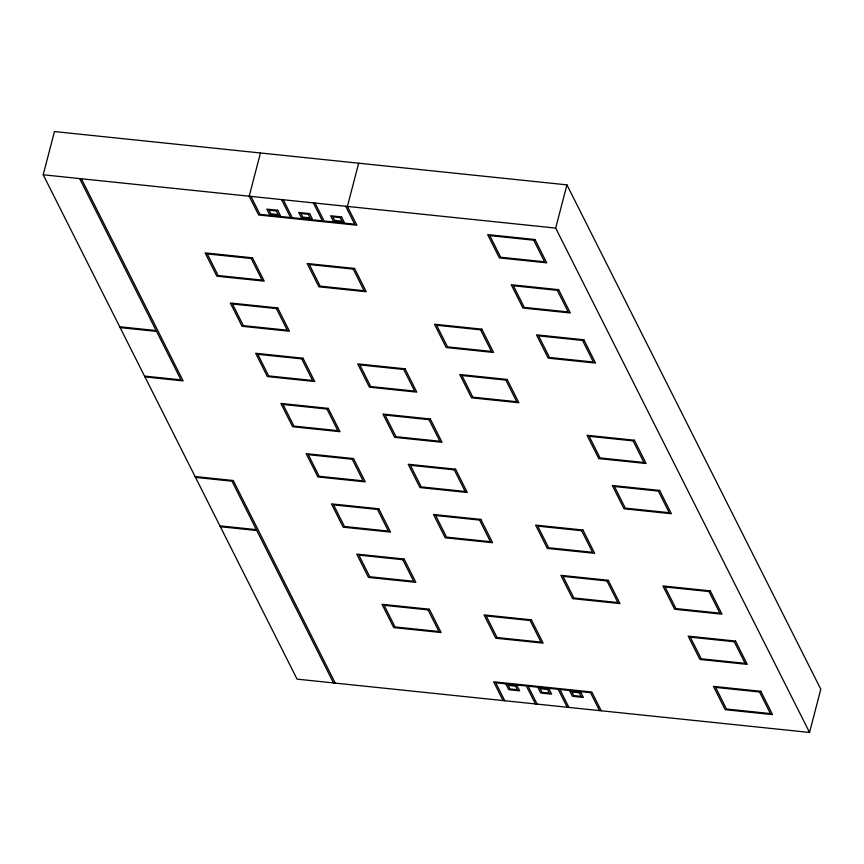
<?xml version="1.0" encoding="UTF-8"?>
<svg xmlns="http://www.w3.org/2000/svg" width="864" height="864" viewBox="0 0 864 864"><rect width="100%" height="100%" fill="white"/><g stroke="black" fill="none" stroke-linecap="round" stroke-linejoin="round"><path stroke-width="1.3" d="M43.2 174.787L54.464 131.555L566.935 184.864L820.8 689.213L809.536 732.445L297.065 679.136L43.2 174.787L555.671 228.085L809.536 732.445M260.453 152.982L249.188 196.214L258.649 214.996L356.864 225.212L347.404 206.431L358.668 163.199M555.671 228.085L566.935 184.864M119.696 326.765L156.136 330.556L79.618 178.535M120.128 327.618L156.568 331.409L180.965 379.868L144.526 376.078M144.947 376.931L183.125 380.905L81.356 178.708M195.091 476.55L233.269 480.514L335.264 683.154L333.526 682.97L256.781 530.507L220.342 526.716M195.523 477.392L231.962 481.183L256.36 529.654L219.91 525.863M601.268 710.78L591.818 691.999L493.603 681.782L503.053 700.564M345.676 206.248L354.704 224.176L324.086 221L315.058 203.062M599.54 710.597L590.512 692.669L559.904 689.483L568.922 707.422M313.33 202.878L322.358 220.817L292.291 217.685L283.262 199.757M567.194 707.238L558.166 689.299L528.109 686.178L537.127 704.106M281.534 199.573L290.563 217.512L259.945 214.326L250.927 196.387M535.399 703.933L526.37 685.994L495.763 682.808L504.792 700.747M277.765 210.276L266.836 209.131L269.546 214.51L280.476 215.654L277.765 210.276M309.658 213.592L298.717 212.447L301.428 217.836L312.358 218.97L309.658 213.592M341.539 216.907L330.61 215.773L333.32 221.152L344.25 222.286L341.539 216.907M276.383 210.978L269.039 210.211L270.842 213.797L278.186 214.564L276.383 210.978M308.275 214.294L300.931 213.527L302.735 217.112L310.079 217.879L308.275 214.294M340.157 217.609L332.813 216.842L334.616 220.439L341.971 221.195L340.157 217.609M535.021 239.522L487.642 234.598L499.381 257.904L546.75 262.84L535.021 239.522M533.714 240.192L489.802 235.624L500.677 257.234L544.59 261.803L533.714 240.192M252.493 257.818L205.114 252.893L216.842 276.199L264.222 281.135L252.493 257.818M354.542 268.434L307.163 263.509L318.892 286.816L366.271 291.751L354.542 268.434M558.619 289.667L511.24 284.731L522.968 308.048L570.348 312.973L558.619 289.667M251.186 258.487L207.274 253.919L218.149 275.53L262.062 280.098L251.186 258.487M353.236 269.104L309.323 264.535L320.198 286.146L364.111 290.714L353.236 269.104M557.312 290.336L513.4 285.768L524.275 307.379L568.188 311.947L557.312 290.336M277.7 307.919L230.332 302.994L242.06 326.3L289.44 331.236L277.7 307.919M481.842 329.152L434.473 324.227L446.202 347.533L493.582 352.469L481.842 329.152M583.837 339.757L536.458 334.832L548.186 358.15L595.566 363.074L583.837 339.757M276.404 308.588L232.492 304.02L243.367 325.631L287.28 330.199L276.404 308.588M480.546 329.821L436.633 325.253L447.509 346.864L491.422 351.432L480.546 329.821M582.53 340.438L538.618 335.869L549.493 357.469L593.406 362.038L582.53 340.438M303.016 358.204L255.636 353.268L267.376 376.585L314.744 381.51L303.016 358.204M405.065 368.809L357.685 363.884L369.425 387.202L416.794 392.126L405.065 368.809M507.157 379.436L459.778 374.501L471.517 397.818L518.886 402.743L507.157 379.436M301.709 358.873L257.796 354.305L268.672 375.916L312.584 380.484L301.709 358.873M403.758 369.49L359.845 364.921L370.721 386.532L414.634 391.09L403.758 369.49M505.85 380.106L461.938 375.538L472.813 397.148L516.726 401.717L505.85 380.106M328.266 408.37L280.886 403.434L292.626 426.751L339.995 431.676L328.266 408.37M430.315 418.975L382.936 414.05L394.675 437.368L442.044 442.292L430.315 418.975M634.392 440.208L587.012 435.283L598.752 458.59L646.121 463.514L634.392 440.208M326.959 409.039L283.046 404.471L293.922 426.082L337.835 430.65L326.959 409.039M429.008 419.656L385.096 415.087L395.971 436.687L439.884 441.256L429.008 419.656M633.085 440.878L589.172 436.309L600.048 457.92L643.961 462.488L633.085 440.878M353.538 458.568L306.158 453.643L317.898 476.96L365.267 481.885L353.538 458.568M455.587 469.184L408.208 464.26L419.947 487.566L467.316 492.502L455.587 469.184M659.664 490.417L612.284 485.482L624.024 508.799L671.393 513.724L659.664 490.417M352.231 459.248L308.318 454.68L319.194 476.28L363.107 480.848L352.231 459.248M454.28 469.854L410.368 465.286L421.243 486.896L465.156 491.465L454.28 469.854M658.357 491.087L614.444 486.518L625.32 508.129L669.233 512.698L658.357 491.087M378.81 508.788L331.441 503.863L343.17 527.18L390.55 532.105L378.81 508.788M480.859 519.404L433.49 514.48L445.219 537.786L492.599 542.722L480.859 519.404M582.952 530.021L535.583 525.096L547.312 548.413L594.691 553.338L582.952 530.021M377.514 509.458L333.601 504.889L344.477 526.5L388.39 531.068L377.514 509.458M479.563 520.074L435.65 515.506L446.526 537.116L490.439 541.685L479.563 520.074M581.656 530.701L537.743 526.133L548.618 547.733L592.531 552.301L581.656 530.701M404.104 559.019L356.724 554.094L368.453 577.411L415.832 582.336L404.104 559.019M608.234 580.262L560.866 575.327L572.594 598.644L619.974 603.569L608.234 580.262M710.284 590.868L662.904 585.943L674.644 609.26L722.012 614.185L710.284 590.868M402.797 559.699L358.884 555.131L369.76 576.731L413.672 581.299L402.797 559.699M606.938 580.932L563.026 576.364L573.901 597.974L617.814 602.543L606.938 580.932M708.977 591.538L665.064 586.98L675.94 608.58L719.852 613.148L708.977 591.538M429.365 609.217L381.985 604.292L393.725 627.599L441.094 632.524L429.365 609.217M531.414 619.834L484.034 614.898L495.774 638.215L543.143 643.14L531.414 619.834M735.545 641.066L688.165 636.131L699.905 659.448L747.284 664.373L735.545 641.066M428.058 609.887L384.145 605.318L395.021 626.929L438.934 631.498L428.058 609.887M530.107 620.503L486.194 615.935L497.07 637.546L540.983 642.114L530.107 620.503M734.238 641.736L690.325 637.168L701.212 658.778L745.124 663.347L734.238 641.736M760.828 691.297L713.459 686.372L725.188 709.69L772.567 714.614L760.828 691.297M759.532 691.978L715.619 687.409L726.494 709.02L770.407 713.578L759.532 691.978M516.942 685.444L506.012 684.299L508.712 689.688L519.653 690.822L516.942 685.444M548.921 688.77L537.98 687.636L540.691 693.014L551.632 694.148L548.921 688.77M580.684 692.064L569.743 690.919L572.454 696.308L583.394 697.442L580.684 692.064M515.56 686.146L508.216 685.379L510.019 688.964L517.363 689.731L515.56 686.146M547.538 689.472L540.194 688.705L541.998 692.291L549.342 693.058L547.538 689.472M579.301 692.766L571.957 691.999L573.761 695.585L581.105 696.352L579.301 692.766"/></g></svg>
